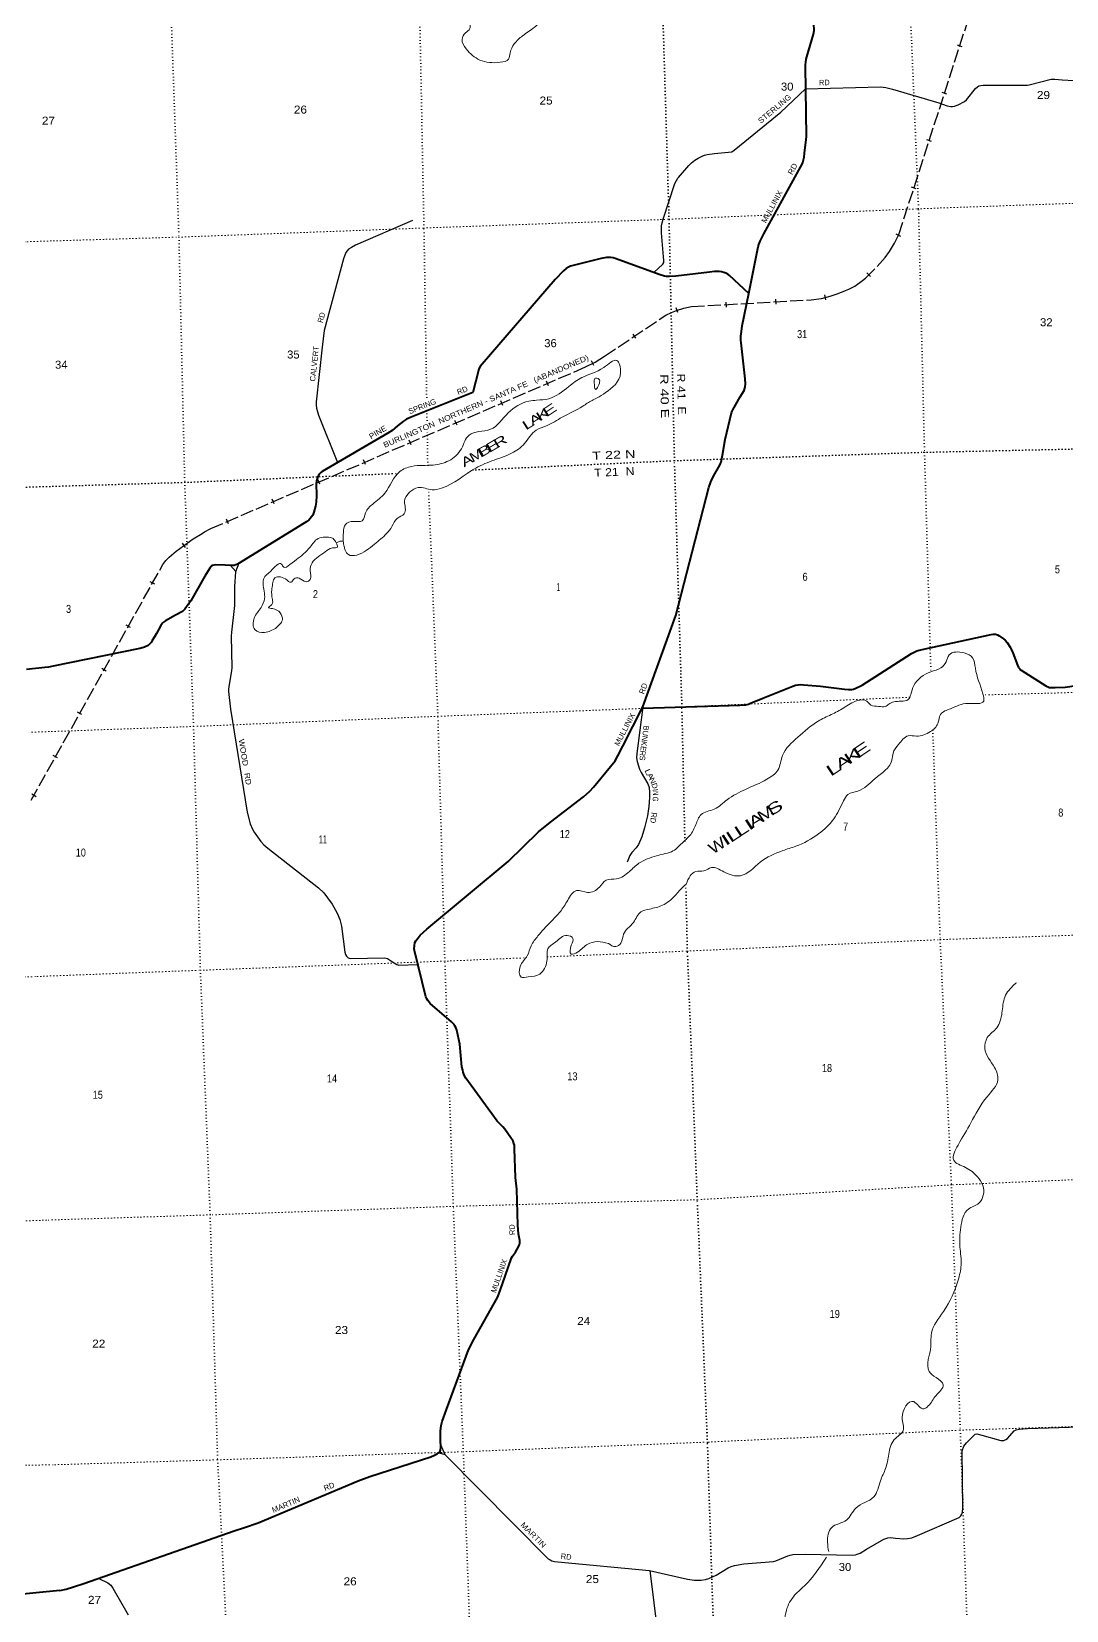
# Model space of a CAD drawing. Header units: feet. Extents: x 745759 to 1002271, y -170898 to 32007.
# Drawn here: x 810130 to 832749, y -65991 to -31473 of the extents above; entities that cross this region are included whole.
import ezdxf
from ezdxf.enums import TextEntityAlignment as Align

# ---------------------------------------------------------------- set-up
doc = ezdxf.new("R2010")
doc.units = ezdxf.units.FT
doc.header["$LTSCALE"] = 48
doc.linetypes.add('DOTTED', pattern=[1.5, 0.3, -1.2])
doc.linetypes.add('LONG_DASHED', pattern=[7.5, 6, -1.5])
for name, color, linetype, lineweight in [('26', 7, 'Continuous', 40), ('29', 7, 'Continuous', 25), ('39', 7, 'Continuous', 13), ('6', 7, 'DOTTED', 25), ('63', 7, 'Continuous', 25), ('7', 7, 'DOTTED', 13)]:
    doc.layers.add(name, color=color, linetype=linetype, lineweight=lineweight)
for name, color, linetype in [('27', 7, 'Continuous'), ('30', 7, 'Continuous'), ('41', 7, 'Continuous')]:
    doc.layers.add(name, color=color, linetype=linetype)

msp = doc.modelspace()

# ---------------------------------------------------------------- linework, layer by layer
at = {"layer": '26'}
for points in [[(825806.74, -37197.08), (826010.72, -36182.35), (826026.09, -36126.3), (826054.94, -36057.45), (826136.19, -35892), (826977.14, -34355.78), (826987.16, -34332.9), (826997.14, -34304.03), (827011.57, -34246.28), (827017.12, -34216.3), (827027.04, -34129.47), (827062.62, -33828.75), (827064.56, -33766.5), (827045.35, -32225.55), (827046.52, -32198.03), (827050.96, -32139.18), (827063.17, -32074.77), (827074.27, -32028.13), (827221.32, -31526.75), (827234.97, -31451.94), (827234.64, -31413.49), (827222.44, -31268.87), (827150.7, -30739.4)], [(825806.74, -37197.08), (825384.55, -36805.68), (825351.63, -36777.81), (825306.86, -36752.37), (825264.13, -36736.27), (825206.98, -36723.5), (825159.26, -36719.06), (825053.27, -36720.72), (824950.73, -36731.72), (824210.91, -36817.33), (824075.06, -36826.6), (824011.14, -36823.99), (823966.75, -36817.33), (823865.83, -36787.81), (822884.66, -36436.42), (822842.49, -36420.88), (822791.14, -36413.58), (822742.61, -36411.99), (822695.99, -36414.21), (822580.69, -36435.39), (821969.35, -36584.67), (821912.46, -36603), (821864.73, -36624.11), (821814.79, -36654.08), (821759.47, -36705.35), (821572.86, -36893.57), (819975.8, -38742.93), (819935.18, -38793.47), (819909.21, -38849.54), (819890.28, -38910.57), (819772.47, -39366.04), (818423.81, -39900.48), (818327.72, -39943.38), (818258.74, -39988.82), (818130.69, -40093.61), (818008.09, -40196.57), (817916.65, -40254.84), (816482.09, -41092.74), (816452.14, -41113.48), (816417.72, -41148.26), (816384.43, -41201.56), (816368.89, -41248.2), (816357.88, -41295.42), (816352.55, -41354.2), (816356.58, -41614.35), (816351.16, -41757.88), (816337.82, -41847.87), (816298.97, -41981.13), (816273.73, -42041.97), (816247.91, -42084.41), (816222.39, -42117.72), (816189.09, -42151.04), (816147.27, -42181), (814669.21, -43091.08), (814629.25, -43116.62), (814593.74, -43133.28), (814557.12, -43143.28), (814522.56, -43145.92), (814360.95, -43135.21), (814153.39, -43132.67), (814114.3, -43135.5), (814083.23, -43143.28), (814065.47, -43153.27), (814052.15, -43166.6), (814025.76, -43203.14), (813917.25, -43381.7), (813611.81, -43916.46), (813478.93, -44101.07), (813453.41, -44129.94), (813429.27, -44148.89), (813278.18, -44234.56), (813054.99, -44358.7), (813012.81, -44384.24), (812991.97, -44403.16), (812953.99, -44457.54), (812857.67, -44633.36), (812759.49, -44798.18), (812740.35, -44828.99), (812728.45, -44843.15), (812709.83, -44862.86), (812691.79, -44879.24), (812675.98, -44892.29), (812661, -44902.28), (812626.04, -44919.5), (812614.39, -44925.05), (812598.3, -44930.6), (812576.92, -44937.54), (812494.08, -44956.88), (810599.83, -45350.07), (810498.29, -45366.17), (810417.82, -45376.72), (810021.98, -45419.64)], [(823493.3, -46236.51), (823493.3, -46236.51), (824209.81, -44236.94), (824935.94, -41442.67), (824979.84, -41315.2), (825037.06, -41191.8), (825173.1, -40955.46), (825190.7, -40917.65), (825201.8, -40884.34), (825233.43, -40736.74), (825287.77, -40389.14), (825431.93, -39807.33), (825442.62, -39772.77), (825458.16, -39739.45), (825619.28, -39461.66), (825703.41, -39316.37), (825720.92, -39265.25), (825730.05, -39234.2), (825734.49, -39176.45), (825729.75, -39065.05), (825638.91, -38280.16), (825633.5, -38215.9), (825635.71, -38131.5), (825644.59, -38031.56), (825663.9, -37907.68), (825806.74, -37197.08)], [(823486.7, -46266.36), (825607.11, -46198.01), (825694.95, -46193.13), (825745.2, -46192.97), (825802.05, -46178.12), (825841.36, -46158.96), (826116.53, -46048.04), (826768.94, -45785.87), (826829.56, -45763.04), (826882.83, -45754.16), (826938.33, -45749.72), (827001.03, -45752.96), (827373.04, -45784.24), (827901.76, -45850.67), (827987.12, -45855.21), (828030.96, -45855.76), (828060.93, -45853.54), (828091.45, -45846.32), (828145.28, -45825.78), (828178.02, -45810.79), (828241.83, -45783.58), (828286.24, -45760.29), (829363.89, -45070.84), (829434.36, -45032.3), (829477.64, -45013.42), (829533.63, -44996.42), (829766.97, -44947.31), (831102.56, -44651.61), (831150.74, -44645.29), (831176.27, -44645.29), (831201.24, -44649.16), (831221.77, -44654.17), (831242.86, -44661.94), (831281.28, -44683.73), (831376.59, -44746.89), (831407.12, -44775.22), (831453.08, -44827.17), (831523.09, -44929.01), (831544.74, -44971.78), (831578.29, -45051.46), (831679.44, -45321.25), (831704, -45373.24), (831710.66, -45382.12), (831720.65, -45397.67), (831728.41, -45407.66), (831743.95, -45423.21), (831757.21, -45434.72), (832297.22, -45779.14), (832340.15, -45801.36), (832367.14, -45810.23), (832391.55, -45814.68), (832501.94, -45816.1), (832722.91, -45803.89), (837403.5, -45115.78)], [(810745, -65553.05), (810886.71, -65524.5), (811046.52, -65475.64), (811272.92, -65404.57), (814559, -64250.8), (814784.56, -64178.68), (815083.8, -64074.06), (817266.53, -63156.06), (817526.14, -63065.38), (818859.3, -62630.54), (818938.37, -62598.64), (818998.16, -62569.55), (819043.65, -62532.9), (819060.31, -62507.37), (819066.96, -62485.16), (819072.82, -62414.85), (819068.38, -62275.8), (819071.08, -62073.87), (819082.5, -61945.47), (819107.48, -61860.29), (819198, -61597.79), (819676.99, -60290.17), (819793.59, -60068.85), (820313.24, -59152.63), (820343.53, -59074.8), (820421.76, -58851.21), (820609.9, -58305.72), (820618.42, -58283.13), (820639.84, -58245.49), (820703.83, -58160.12), (820780.14, -58025.42), (820795.99, -57992.19), (820800.43, -57963.31), (820800.75, -57905.4), (820769.71, -57757.5), (820759, -57570.31), (820738.6, -56784.18), (820710.55, -56527.16), (820688.35, -55898.96), (820681.83, -55822.15), (820672.81, -55781.25), (820655.06, -55734.61), (820605.93, -55662.18), (820475.27, -55472.54), (820427.53, -55420.16), (820306.58, -55297.08), (819624.68, -54351.27), (819588.54, -54287.66), (819566.35, -54223.25), (819553.03, -54176.61), (819536.62, -54103.06), (819493.7, -53612.62), (819423.12, -53307.11), (819405.42, -53249.37), (819381.01, -53207.17), (819363.25, -53180.52), (819309.83, -53122.63), (818843.96, -52718.3), (818817.23, -52689.69), (818788.38, -52658.6), (818768.4, -52620.84), (818750.72, -52575.27), (818498.32, -51563.73), (818494.28, -51529.25), (818496.5, -51462.62), (818509.82, -51391.55), (818529.79, -51351.57), (818578.62, -51284.95), (818625.75, -51228.9), (818772.5, -51092.98), (820548.85, -49620.57), (821213.26, -48966.34), (821471.56, -48760.68), (822193.18, -48201.17), (822330.8, -48081.24), (822408.72, -47994.98), (822785.81, -47541.55), (822883.47, -47412.74), (822945.62, -47306.13), (823049.75, -47097.63), (823493.3, -46236.51)], [(810745, -65553.05), (809710.01, -65659.12)]]:
    msp.add_lwpolyline(points, dxfattribs=at)
at = {"layer": '29'}
for p, q in [((814475.9, -43142.83), (814591.65, -43276.91)), ((819036.66, -62543.61), (819162.74, -62584.68))]:
    msp.add_line(p, q, dxfattribs=at)
for points in [[(823729.87, -36739.12), (823930.16, -36556.32), (823945.95, -36519.49), (823951.48, -36478.03), (823945.38, -36400.23), (823898.77, -35870.79), (823898.99, -35803.62), (823901.75, -35720.7), (823912.8, -35654.37), (823931.66, -35572.66), (824190.51, -34793.48), (824224.93, -34728.43), (824255.32, -34678.68), (824266.37, -34662.1), (824493.51, -34400.44), (824556.4, -34341.48), (824628.22, -34283.43), (824700.04, -34239.21), (824788.26, -34193.52), (824840.92, -34172.88), (824893.4, -34161.82), (825055.63, -34139.1), (825437.94, -34100.58), (825490.04, -34067.84), (825600.51, -33969.29), (826503.35, -33236.75), (827047.95, -32727.32), (828684.78, -32682.66), (828804.74, -32694.15), (828947.27, -32729.4), (829962.63, -33030.79), (830138.9, -33097.67), (830220.23, -33114.08), (830257.67, -33114.26), (830301.87, -33105.97), (830381.98, -33075.56), (830517.93, -33001.97), (830561.52, -32962.24), (830762.15, -32720.19), (830804.6, -32683.08), (830837.75, -32660.97), (830881.94, -32649.91), (830932.44, -32643.14), (831157.38, -32644.84), (831836.02, -32643.72), (831901.21, -32641.63), (831934.36, -32633.34), (832414.32, -32515.08), (832448.14, -32511.73), (832492.33, -32511.73), (832653.74, -32530.37), (833166.55, -32555.65)], [(818456.86, -35599.41), (817206.84, -36144.97), (817120.39, -36191.99), (817059, -36233.3), (816998.85, -36302.55), (816944.95, -36439.53), (816521.95, -38008.49), (816481.17, -38375.58), (816347.58, -39566.14), (816346.96, -39638.68), (816358, -39705.01), (816400.81, -39857.01), (816819.16, -40895.86)], [(814663.31, -43094.71), (814589.88, -43281.41), (814563.71, -43601.51), (814562.53, -44022.34), (814556.6, -44082.46), (814496.24, -44600.01), (814493.22, -44690.74), (814507.29, -45373.92), (814500.86, -45451.89), (814446.51, -45744.29), (814434.89, -45848.2), (814435.46, -45899.07), (814476.66, -46286.93), (814843.99, -48539.33), (814907.81, -48790.2), (814957.53, -48909.05), (814998.2, -48977.91), (815139.84, -49177.15), (815208.89, -49251.78), (815290.23, -49328.53), (816403.34, -50189.76), (816515.44, -50299.33), (816594.89, -50408.82), (816697.75, -50548.08), (816810.21, -50746.15), (816869.01, -50885.29), (816905.5, -51033.43), (816979.25, -51596.19), (816993.31, -51650.92), (817012.09, -51683.83), (817051.32, -51722.78), (817067.89, -51731.07), (817100.16, -51739.11), (817844.09, -51725.54), (817911.36, -51739.11), (818021.92, -51807.69), (818114.79, -51866.51), (818156.74, -51881.42), (818574.53, -51869.15)], [(823493.3, -46236.51), (823357.58, -47253.43), (823354.82, -47350.17), (823368.63, -47433.09), (823418.35, -47596.16), (823453.17, -47674.47), (823600.66, -47919.55), (823625.86, -47997.23), (823639.34, -48110.26), (823638.85, -48220.94), (823622.82, -48415.43), (823595.14, -48618.83), (823528.84, -48879.43), (823465.31, -49074.89), (823396.25, -49246.25), (823347.75, -49318.41), (823247.09, -49420.38), (823204.29, -49483.33), (823148.59, -49628.81)], [(830562.57, -62325.04), (830730.89, -62156), (830755.04, -62135.96), (830790.43, -62133.58), (830897.55, -62155.83), (831313.02, -62274.16), (831354.45, -62276.92), (831383.1, -62273.02), (831423.51, -62254.81), (831459.42, -62229.94), (831510.64, -62177.37), (831605.46, -62062.74), (831650.02, -62039.22), (831714.76, -62026.34), (831901.03, -62011.31), (835782.41, -61892.74)], [(819071.07, -62360.08), (819162.74, -62584.68), (821424.29, -64861.25), (821462.7, -64887.64), (821501.95, -64904.8), (821562.14, -64920.81), (821635.26, -64930.12), (823632.98, -65118.06), (824464.19, -65309.19), (824617.23, -65329.88), (824711.15, -65329.88), (824763.97, -65328.29), (824857.55, -65313.3), (824929.37, -65291.19), (825092, -65223.13), (825355.98, -65059.77), (825418.29, -65031.37), (825493.05, -65012.24), (825696.61, -64972.32), (826349.18, -64918.04), (826399.32, -64905.68), (826661.32, -64796.43), (826711.04, -64779.84), (826772.6, -64770.55), (827035.27, -64758.72), (828067.32, -64779.85), (828136.38, -64774.32), (828175.9, -64762.57), (828241.35, -64735.63), (828377.27, -64652.04), (828757.9, -64431.59), (828843.42, -64404.38), (828912.59, -64398.42), (829016.35, -64412.06), (829197.1, -64428.82), (829273.63, -64420.63), (829368.36, -64401.18), (829496.43, -64353.74), (830407.83, -63960.19), (830442.9, -63923.01), (830465, -63887.07), (830476.04, -63845.61), (830488.03, -63763.3), (830466.75, -62499.76), (830504.01, -62403.15), (830562.57, -62325.04)], [(823640.61, -65118.78), (824270.71, -70185.94), (824477.55, -72830.09), (824492.95, -72856.2), (824527.44, -72884.78), (824627.28, -72931.55), (826508.47, -73697.44), (826550.86, -73704.76), (826595.06, -73699.23), (826664.47, -73677.48), (826810.87, -73607.38), (827199.28, -73399.9)], [(811601.09, -65289.35), (811794.73, -65385.1), (811862.49, -65440.56), (811905.22, -65501.18), (811962.03, -65606.5), (812182.61, -65984.02), (812242.22, -66087.15)]]:
    msp.add_lwpolyline(points, dxfattribs=at)
at = {"layer": '39'}
for points in [[(819728, -31007), (819565.44, -31152.67), (819591.26, -31244.96), (819707.24, -31313.56), (819708.87, -31404.25), (819615.94, -31498.54), (819540.02, -31642.95), (819630.32, -31851.08), (819926.59, -32094.03), (820372.42, -32144.96), (820556.38, -32075.34), (820590.11, -31935.67), (820681.27, -31742.63), (820861.27, -31564.21), (821119.65, -31378.43), (821283.73, -31210.36), (821356.24, -31100.28), (821404, -30946)], [(816938.58, -42616.82), (816945.14, -42421.17), (816990.37, -42249.06), (817170.34, -42181.51), (817357.3, -42166.26), (817426.75, -41997.77), (817586.33, -41803.58), (817849.77, -41563.28), (818177.52, -41092.08), (818437.2, -40978.84), (818907.75, -40948.73), (819248.33, -40856.3), (819525.43, -40591.58), (819691.26, -40296.49), (819907.28, -40218.25), (820160.03, -40167.62), (820548.21, -39810.32), (820998.56, -39552.75), (821169.31, -39531.73), (821438.49, -39498.96), (821870.59, -39233.64), (822158.98, -39037.27), (822638.17, -38815.51), (822921.31, -38663.57), (823004.58, -38928.26), (822672.19, -39365.26), (822489.09, -39483.25), (822379.3, -39535.5), (822176.26, -39663.91), (821729.57, -39901.26), (821382.67, -40090.55), (821156.91, -40187.09), (820902.49, -40481.67), (820622.41, -40692.01), (820240.54, -40839.56), (819839.05, -41015.67), (819088, -41457.72), (818885.24, -41489.36), (818580.4, -41442.09), (818394.89, -41537.95), (818279.84, -41745.51), (818298.4, -41882.27), (818272.65, -42017.77), (818123.4, -42115.03), (818003.82, -42294.45), (817889.8, -42447.56), (817628.15, -42675.74), (817235.87, -42916.19), (817056.53, -42907.12), (816984.36, -42811.58), (816962.75, -42729.3), (816938.58, -42616.82)], [(822487.42, -39277.66), (822539.69, -39161.88), (822531.99, -39069.28), (822439.16, -39056.73), (822428.46, -39133.52), (822436.49, -39244.25), (822459.56, -39296.28), (822487.42, -39277.66)], [(815472.77, -44512.26), (815222.86, -44609.21), (815008.33, -44546.3), (814995.8, -44296.55), (815144.63, -44064.23), (815221.7, -43871.42), (815191.55, -43537.3), (815205.69, -43428.21), (815355.83, -43268.44), (815594.66, -43115.23), (815640.21, -43185.02), (815776.05, -43126.28), (816109.46, -42858.6), (816279.14, -42666.24), (816362.05, -42574.13), (816504.18, -42529.4), (816718.06, -42556.03), (816788.22, -42651.61), (816816.01, -42741.85), (816703.63, -42761.89), (816550.11, -42845.11), (816260.57, -43089.89), (816217.36, -43261.96), (816220.72, -43449.38), (816129.01, -43499.31), (815976.66, -43423.26), (815870.17, -43435.14), (815801.1, -43512.9), (815679.01, -43440.38), (815429.27, -43434.51), (815399.13, -43549.92), (815379.34, -43681.29), (815393.09, -43886.67), (815382.97, -43995.7), (815305.71, -44065.54), (815392.68, -44088.27), (815561.43, -44180.17), (815610.54, -44336.57), (815551.93, -44436.34), (815458.86, -44522.58)], [(816792.17, -42647.51), (816854.09, -42620.26), (816888.2, -42613.63), (816936.57, -42616.85)], [(824435.31, -50112.28), (824649.76, -49834.51), (824826.72, -49823.46), (824988.48, -49750.17), (825257.88, -49842.39), (825627.81, -49926.86), (826057.4, -49633.36), (826548.08, -49379.15), (826834.25, -49283.61), (827332.7, -49013.13), (827663.01, -48685.02), (827877.38, -48290.33), (827971.56, -48153.68), (828191.64, -48077.4), (828559.23, -47807.12), (828934.46, -47401.65), (828959.86, -47246), (829079.33, -47060.54), (829289.3, -46869.52), (829470.62, -46876.54), (829778.85, -46776.59), (829936.79, -46602.58), (829999.59, -46399.94), (830212.8, -46277.4), (830603.26, -46159.94), (830940.58, -46109.9), (830923.67, -45952.95), (830758.54, -45389.28), (830698.14, -45164.53), (830517.07, -45058.72), (830185.64, -45100.6), (830119.86, -45248.87), (830003.54, -45385.89), (829785.61, -45470.21), (829412.49, -45768.8), (829345.59, -45967.48), (829289.18, -46077.29), (829134.83, -46114.16), (828978.03, -46126.89), (828866.19, -46177.16), (828792.63, -46228.79), (828641.58, -46225.3), (828476.04, -46199.87), (828387.83, -46108.63), (828180.32, -46100.03), (827881.18, -46258.28), (827606.01, -46406.05), (827322.72, -46549.93), (826876.04, -46900.16), (826543.04, -47302.9), (826441.97, -47617.06), (826204.01, -47818.63), (825736.9, -48040.19), (825332.29, -48266.75), (825050.08, -48471.08), (824762.36, -48592.85), (824649.47, -48808.44), (824514.9, -49050.6), (824346.73, -49214.7), (824116.59, -49404.05), (823934.28, -49453.49), (823786.04, -49494.29), (823406.43, -49655.91), (823196.28, -49836.86), (822913.24, -49994.84), (822688.3, -50024.84), (822542.05, -50176.48), (822282.44, -50293.75), (822042.14, -50253.45), (821848.64, -50464.35), (821687.98, -50710.98), (821470.72, -50944.45), (821198.26, -51243.36), (821051.15, -51459.53), (820962.44, -51676.72), (820807.68, -51915.19), (820829.88, -52142.6), (820986.89, -52141.97), (821241.41, -52077.2), (821393.36, -51794.43), (821398.28, -51731.86), (821414.79, -51529.99), (821585.12, -51373.92), (821836.25, -51232.6), (821962.22, -51297), (821926.69, -51448.79), (821924.13, -51642.35), (822064.25, -51597.66), (822286.62, -51424.57), (822492.98, -51368.68), (822737.26, -51406.89)], [(822737.26, -51406.89), (822897.55, -51476.76), (823012.95, -51400.22), (823069.82, -51203.72), (823284.67, -50948.12), (823449.64, -50717.54), (823637.77, -50655.91), (823920.17, -50574.54), (824194.18, -50362.28), (824284.95, -50259.96), (824435.31, -50112.28)], [(831656.59, -52267.04), (831607.46, -52309.51), (831402.96, -52581.06), (831340.72, -52926.83), (831225.82, -53255.33), (831020.27, -53468.45), (830966.1, -53703.2), (831178.94, -54120.93), (831250.24, -54391.86), (831015.27, -54760.7), (830661.08, -55329.1), (830379.95, -55817.65), (830285.18, -56145.82), (830543.74, -56306.75), (830803.06, -56510.01), (830925.31, -56703.49), (830835.54, -57086), (830608.35, -57214.81), (830440.31, -57610.74), (830421.96, -58046.48), (830447.23, -58445.19), (830382.54, -58766.8), (830060.71, -59455.61), (829799.45, -59929.71), (829779.5, -60276.77), (829725.26, -60507.5), (829750.01, -60765.11), (829899.39, -60899.67), (830055.24, -61058.31), (829898.39, -61292.78), (829729.36, -61521.4), (829629.81, -61583.56), (829411.58, -61425.97), (829156.09, -61772.98), (829183.29, -62054.74), (828987.59, -62255.6), (828866.51, -62576.14), (828795.6, -62887.78), (828683.64, -63155.76), (828538.99, -63508.96), (828144.76, -63753.49), (827940.12, -64016.98), (827618.88, -64177.63), (827527.99, -64497.66), (827552.97, -64706.09)], [(827504.32, -64827.56), (827021.75, -65455.67), (826780.37, -65691.57), (826615.52, -66041.08), (826587.55, -66277.41)]]:
    msp.add_spline(points, degree=3, dxfattribs=at)
at = {"layer": '6'}
for points in [[(824409.34, -49161.83), (824343.63, -46237.34), (824180.57, -40851.7), (824063.87, -35582.21), (823920.3, -30853.69)], [(819770.92, -41056.42), (824180.57, -40851.7), (829631.02, -40669.03), (835030.3, -40551.72), (838715.9, -40332.09)], [(809877.94, -41434.79), (813476.91, -41326.61), (818136.11, -41129.6)], [(825229.14, -72949.65), (825073.37, -67609.23), (824901.9, -62316.47), (824679.91, -57012.46), (824463.57, -51575.32), (824431.28, -50138.04)]]:
    msp.add_lwpolyline(points, dxfattribs=at)
at = {"layer": '63'}
for p, q in [((830470.24, -31804.28), (830364.99, -31770.25)), ((830135.62, -32839.38), (830030.37, -32805.35)), ((829801, -33874.47), (829695.76, -33840.45)), ((829466.39, -34909.57), (829361.14, -34875.55)), ((829126.46, -35950.51), (829027.32, -35901.45)), ((828468.1, -36827.21), (828389.95, -36748.94)), ((827493.72, -37337.61), (827468.49, -37229.91)), ((824253.29, -37617.96), (824220.13, -37512.44)), ((825316.92, -37495.99), (825310.66, -37385.55)), ((826403.01, -37434.41), (826396.75, -37323.98)), ((823339.82, -38176.52), (823278.42, -38084.52)), ((822422.69, -38770.78), (822371.39, -38672.78)), ((821426.19, -39215.44), (821382.38, -39113.87)), ((820427.31, -39646.3), (820383.51, -39544.74)), ((819428.44, -40077.16), (819384.63, -39975.6)), ((818429.56, -40508.03), (818385.75, -40406.46)), ((817430.69, -40938.89), (817386.88, -40837.32)), ((816431.81, -41369.75), (816388, -41268.19)), ((815432.93, -41800.61), (815389.12, -41699.05)), ((814434.06, -42231.47), (814390.25, -42129.91)), ((813493.25, -42748.58), (813429.14, -42658.45)), ((812821.65, -43554.39), (812725.09, -43500.45)), ((812291.15, -44504.11), (812194.59, -44450.17)), ((811760.66, -45453.83), (811664.09, -45399.89)), ((811230.16, -46403.55), (811133.59, -46349.61)), ((810699.66, -47353.27), (810603.1, -47299.33)), ((810230.07, -48201.41), (810133.51, -48147.47))]:
    msp.add_line(p, q, dxfattribs=at)
at = {"layer": '63', "linetype": 'LONG_DASHED'}
msp.add_lwpolyline([(810120.96, -48277.32), (812998.59, -43125.66), (813064.15, -43039.76), (813136.73, -42966.13), (813293.29, -42830.66), (813448.36, -42713.51), (813658.63, -42563.95), (813857.75, -42443.12), (813909.85, -42413.15), (814047.51, -42338.75), (822238.2, -38805.72), (822445.12, -38697.4), (822651.93, -38569.95), (823991.12, -37676.24), (824118.41, -37616.45), (824223.26, -37570.17), (824387.07, -37518.69), (824550.77, -37484.73), (827168.69, -37336.32), (827392.18, -37305.31), (827582.65, -37260.7), (827759.71, -37200.82), (827922.1, -37134.07), (827992.14, -37104.51), (828121.71, -37035.64), (828291.4, -36918.39), (828295.36, -36912.45), (828356.58, -36861.4), (828610.73, -36607.65), (828786.98, -36411.25), (828879.74, -36283.16), (828993.26, -36096.55), (829085.62, -35909.92), (830800.79, -30604.25)], dxfattribs=at)
at = {"layer": '7'}
msp.add_line((818773.59, -39973.22), (818769.66, -39728.27), dxfattribs=at)
for points in [[(829321.76, -30657.21), (829517.81, -35369.24), (829647.23, -40674.8), (829785.81, -45470.95)], [(818765.59, -39474.55), (818706.07, -35767.35), (818612.59, -31047.22)], [(813185.45, -31242.93), (813350.54, -35966.57), (813476.91, -41326.61), (813669.33, -46665.39), (813819.31, -51994.8), (814032.04, -57343.31), (814196.58, -62698.68), (814470.91, -68001.8), (814623.22, -72779.32)], [(809683.37, -36076.95), (813350.54, -35966.57), (818706.07, -35767.35), (824065.78, -35576.13), (829503.32, -35347.31), (834844.95, -35158.4), (840197.47, -35015.68), (840818.05, -35003.9)], [(818789.43, -40959.01), (818783.62, -40597.34), (818777.75, -40232.04)], [(819949.01, -73141.14), (819760.82, -67848.04), (819566.6, -62521.39), (819347.54, -57156.86), (819162.74, -51793.77), (819010.35, -46442.22), (818807.89, -41496.76)], [(841212.3, -45614.52), (840648.05, -45653.82), (835232.25, -45860.1), (830935.12, -45975.67)], [(829319.53, -46026.57), (824343.63, -46237.34), (819010.35, -46442.22), (813669.33, -46665.39), (810069.71, -46793.11)], [(829827.38, -46744.98), (829989.42, -51330.89), (830234.31, -56676.84), (830429.36, -62049.84), (830615.68, -67384.69), (830742.59, -72753.61)], [(821408.63, -51702.23), (824463.57, -51575.32), (829995.34, -51324.75), (835429.8, -51148.39), (840857.86, -50951.98), (841410.53, -50949.5)], [(810256.47, -52130.76), (813819.31, -51994.8), (819152.71, -51795.95), (820930.4, -51722.1)], [(792201.86, -52739.81), (797780.08, -52502.03), (803225, -52408.08), (808546.24, -52190.13), (810256.47, -52130.76)], [(841608.99, -56290.56), (841100.86, -56304.01), (835674.09, -56460.08), (830232.48, -56686.95), (824679.91, -57012.46), (819347.54, -57156.86), (814032.04, -57343.31), (810450.22, -57457.91)], [(810450.22, -57457.91), (808717.5, -57523.7), (803378.25, -57694.02), (798878.62, -57778.18), (798018.51, -57804.69), (792407.99, -58039.74), (789662.24, -58102.34), (787067.5, -58022.31)], [(810643.98, -62806.07), (814196.58, -62698.68), (819566.6, -62521.39), (824929.97, -62309.95), (830423.33, -62049.94), (835849.81, -61877.75), (841244.87, -61637.55), (841807.81, -61641.56)], [(779468.95, -63612.61), (781792.76, -63523.38), (787186.88, -63316.6), (789890.38, -63248.22), (792575.8, -63337.18), (798200.95, -63166.03), (803628.42, -63038.53), (808928.01, -62832.58), (810643.98, -62806.07)]]:
    msp.add_lwpolyline(points, dxfattribs=at)

# ---------------------------------------------------------------- texts
at = {"layer": '27'}
for s, rotation, width, p in [('RD', 61.303, 1.1, (826755.29, -34616.42)), ('MULLINIX', 61.303, 1.05, (826177.76, -35670.28)), ('PINE', 30.288, 1.1, (817549.77, -40386.61)), ('MULLINIX', 62.461, 1.05, (822966.7, -47101.52)), ('RD', 93.275, 0.85, (820697.57, -57781.81)), ('MARTIN', 22.81, 1.05, (815413.15, -63859.6))]:
    msp.add_text(s, height=120, rotation=rotation, dxfattribs=dict(at, width=width)).set_placement(p)
for s, rotation, p in [('RD', 21.617, (819455.26, -39416.55)), ('SPRING', 21.617, (818395.55, -39838.65)), ('RD', 70.286, (823515.17, -45967.6)), ('MULLINIX', 70.735, (820276.33, -59057.95)), ('RD', 22.81, (816545.95, -63383.18))]:
    msp.add_text(s, height=120, rotation=rotation, dxfattribs=at).set_placement(p)
at = {"layer": '30'}
for s, rotation, width, p in [('RD', 1.563, 0.8, (827459.26, -32646.07)), ('STERLING', 40.055, 1.1, (826408.98, -33206.03)), ('RD', 74.912, 0.95, (816521.77, -37740.26)), ('CALVERT', 83.598, 1.05, (816369.68, -38741.47)), ('WOOD   RD', 279.262, 1.15, (814737.47, -47451.29)), ('N', 262.398, 0.8, (823472.65, -46920.41)), ('U', 262.398, 0.8, (823487.96, -46805.63)), ('B', 262.398, 0.85, (823503.16, -46691.78)), ('R', 262.398, 0.8, (823428.75, -47243.79)), ('E', 262.398, 0.85, (823443.19, -47141.08)), ('K', 262.398, 0.8, (823457.95, -47030.51)), ('S', 264.366, 0.8, (823422.58, -47350.63)), ('L', 293.972, 1.35, (823548.32, -47680.3)), ('A', 301.04, 1.4, (823604.86, -47782.58)), ('N', 294.04, 1.1, (823648.12, -47873.04)), ('G', 265.288, 0.7, (823706.77, -48249.09)), ('N', 269.746, 0.65, (823709.28, -48124.65)), ('RD', 262.25, 0.9, (823665.69, -48653.81)), ('MARTIN', 314.81, 1.15, (821055.87, -64384.34)), ('RD', 354.626, 0.85, (821809.29, -64873.92))]:
    msp.add_text(s, height=120, rotation=rotation, dxfattribs=dict(at, width=width)).set_placement(p, align=Align.CENTER)
for s, rotation, p in [('D', 287.973, (823692.74, -47981.89)), ('I', 276.801, (823703.87, -48060.18))]:
    msp.add_text(s, height=120, rotation=rotation, dxfattribs=at).set_placement(p, align=Align.CENTER)
at = {"layer": '41'}
for s, height, rotation, width, p in [('E', 200, 33.467, 1.7, (821505.36, -39827.37)), ('L', 200, 32.506, 1.65, (821035.38, -40130.38)), ('A', 200, 32.506, 1.5, (821188.96, -40032.52)), ('K', 200, 32.506, 1.55, (821352.9, -39928.05)), ('E', 200, 30.446, 1.65, (820257.5, -40614.33)), ('R', 200, 31.416, 1.5, (820425.28, -40516.9)), ('M', 200, 29.605, 1.3, (819896.08, -40822.81)), ('B', 200, 30.446, 1.6, (820080.37, -40716.74)), ('A', 200, 28.732, 1.4, (819693.04, -40938.2)), ('K', 242, 33.6, 1.6, (828137.41, -47411.54)), ('E', 242, 33.6, 1.75, (828335.46, -47275.02)), ('L', 242, 33.6, 1.65, (827721.92, -47685.98)), ('A', 242, 33.6, 1.55, (827931.73, -47546.57)), ('S', 242, 33.137, 1.6, (826438.4, -48542.86)), ('A', 242, 31.137, 1.5, (826022.76, -48814.12)), ('M', 242, 33.137, 1.35, (826241.51, -48671.37)), ('L', 242, 33.137, 1.65, (825532.74, -49135.98)), ('L', 242, 33.137, 1.65, (825713, -49016.61)), ('I', 242, 33.137, 1.85, (825879.66, -48909.09)), ('W', 242, 32.561, 1.2, (825175.54, -49367.74)), ('I', 242, 33.137, 1.85, (825368.99, -49243.07))]:
    msp.add_text(s, height=height, rotation=rotation, dxfattribs=dict(at, width=width)).set_placement(p, align=Align.CENTER)
at = {"layer": '6'}
for s, rotation, width, p in [('R 40 E', 271.269, 1.35, (823868.47, -38964.12)), ('R 41  E', 271.269, 1.15, (824238.52, -38951.8)), ('T 22 N', 2.658, 1.35, (822386.22, -40834.9)), ('T 21  N', 2.658, 1.15, (822431, -41207.77))]:
    msp.add_text(s, height=175, rotation=rotation, dxfattribs=dict(at, width=width)).set_placement(p)
at = {"layer": '63', "width": 1.15}
msp.add_text('BURLINGTON  NORTHERN - SANTA FE   (ABANDONED)', height=120, rotation=23.333, dxfattribs=at).set_placement((820085.1, -39609.16), align=Align.CENTER)
at = {"layer": '7'}
for s, width, p in [('30', 1.05, (826508.85, -32762.8)), ('29', 1.1, (832104.01, -32946.75)), ('26', 1.1, (815862.61, -33265.75)), ('25', 1.1, (821232.5, -33067.83)), ('27', 1.1, (810355.08, -33507.38)), ('32', 1.05, (832172.81, -37914.9)), ('36', 1.05, (821335.31, -38372.25)), ('31', 0.85, (826861.54, -38174.39)), ('35', 1.05, (815715.22, -38620.3)), ('34', 1.05, (810642.06, -38842.54)), ('5', 0.85, (832496.4, -43316.44)), ('6', 0.85, (826981.43, -43479.92)), ('2', 0.85, (816278.41, -43859.64)), ('1', 0.4, (821610.19, -43701.15)), ('3', 0.85, (810882.82, -44182.5)), ('8', 0.85, (832570.79, -48634.83)), ('12', 0.85, (821674.5, -49105.75)), ('7', 0.85, (827867.37, -48939.82)), ('10', 0.85, (811095.15, -49508.84)), ('11', 0.65, (816404.82, -49221.7)), ('18', 0.85, (827404.86, -54220.06)), ('14', 0.85, (816585.16, -54447.79)), ('13', 0.85, (821840.77, -54401.45)), ('15', 0.85, (811465.98, -54804.29)), ('24', 1.1, (822055.51, -59749.92)), ('19', 0.85, (827574.93, -59596.32)), ('23', 1.1, (816760.35, -59948.12)), ('22', 1.1, (811454.89, -60245.27)), ('25', 1.1, (822244.61, -65392.83)), ('30', 1.05, (827772.84, -65128.53)), ('26', 1.1, (816948.91, -65442.34)), ('27', 1.1, (811362.65, -65846.89))]:
    msp.add_text(s, height=175, dxfattribs=dict(at, width=width)).set_placement(p)

doc.saveas('drawing.dxf')
